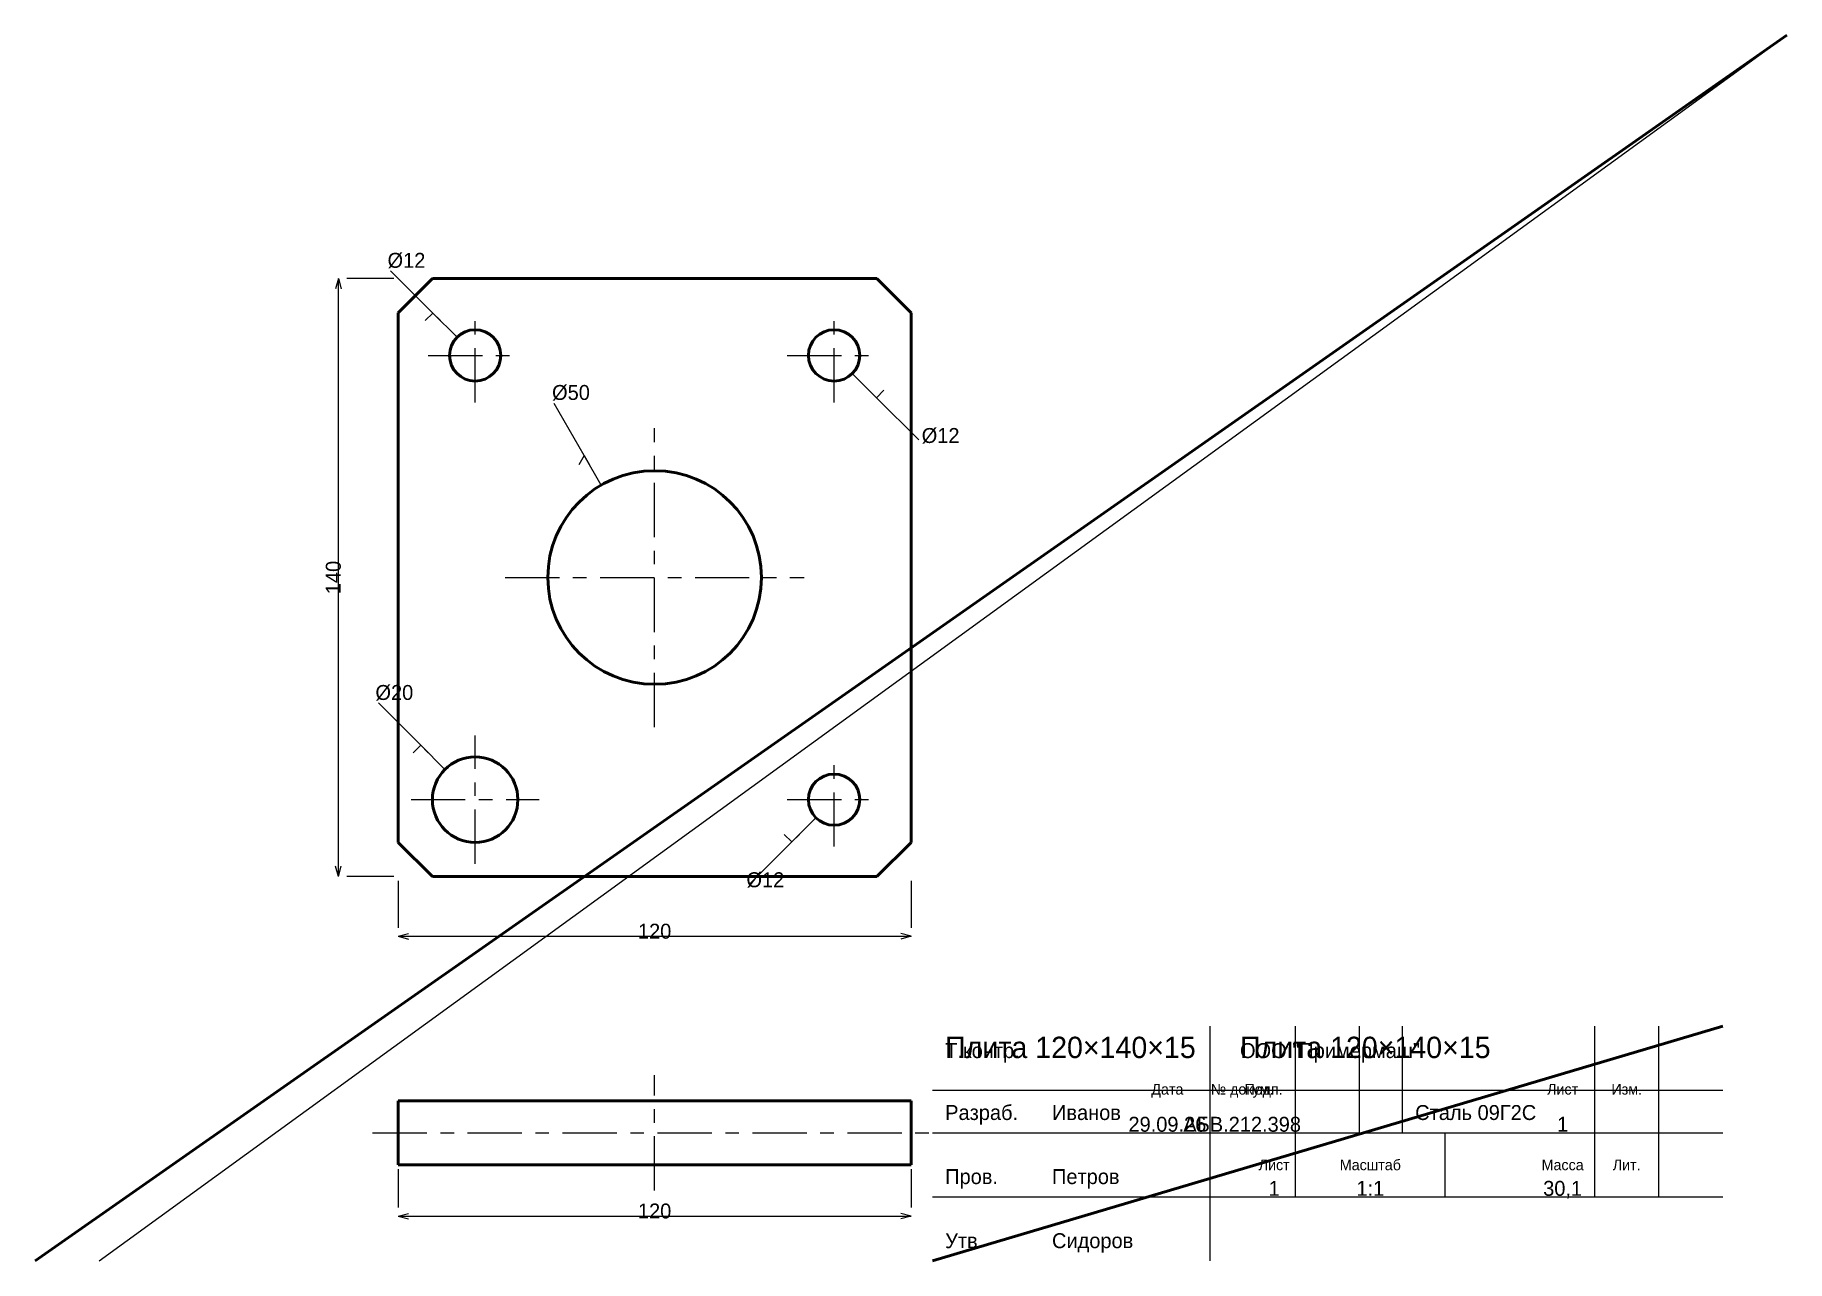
# Model space of a CAD drawing. Header units: millimetres. Extents: x 5 to 415, y 5 to 292.
import ezdxf
from ezdxf.enums import TextEntityAlignment as Align

# ---------------------------------------------------------------- set-up
doc = ezdxf.new("R2010")
doc.units = ezdxf.units.MM
doc.linetypes.add('CENTER', pattern=[22.225, 12.7, -3.175, 3.175, -3.175])
doc.linetypes.add('DASHED', pattern=[9, 6, -3])
for name, color, linetype, lineweight in [('AXIS', 7, 'CENTER', 25), ('DIMS', 7, 'CONTINUOUS', 25), ('MAIN', 7, 'CONTINUOUS', 50), ('TEXT', 7, 'CONTINUOUS', 25), ('THIN', 7, 'CONTINUOUS', 25)]:
    doc.layers.add(name, color=color, linetype=linetype, lineweight=lineweight)

msp = doc.modelspace()

# ---------------------------------------------------------------- linework, layer by layer
at = {"layer": 'AXIS', "linetype": 'CENTER', "lineweight": 25}
for p, q in [((108, 206), (108, 228)), ((192, 206), (192, 228)), ((97, 217), (119, 217)), ((181, 217), (203, 217)), ((150, 130), (150, 200)), ((115, 165), (185, 165)), ((108, 98), (108, 128)), ((192, 102), (192, 124)), ((93, 113), (123, 113)), ((181, 113), (203, 113)), ((150, 21.5), (150, 48.5)), ((84, 35), (216, 35))]:
    msp.add_line(p, q, dxfattribs=at)
at = {"layer": 'DIMS', "linetype": 'CONTINUOUS', "lineweight": 25}
for p, q in [((76, 235), (75.353, 232.585)), ((76, 95), (76, 235)), ((76, 235), (76.647, 232.585)), ((89, 235), (78, 235)), ((98.101, 226.899), (88.201, 236.799)), ((98.101, 226.899), (96.333, 225.132)), ((103.757, 221.243), (98.101, 226.899)), ((98.101, 226.899), (99.868, 225.132)), ((196.243, 212.757), (201.899, 207.101)), ((133.5, 193.579), (126.5, 205.703)), ((201.899, 207.101), (200.132, 208.868)), ((201.899, 207.101), (203.667, 208.868)), ((201.899, 207.101), (211.799, 197.201)), ((133.5, 193.579), (132.25, 191.414)), ((137.5, 186.651), (133.5, 193.579)), ((133.5, 193.579), (134.75, 191.414)), ((95.272, 125.728), (85.373, 135.627)), ((95.272, 125.728), (93.504, 123.96)), ((100.929, 120.071), (95.272, 125.728)), ((95.272, 125.728), (97.04, 123.96)), ((187.757, 108.757), (182.101, 103.101)), ((182.101, 103.101), (172.201, 93.201)), ((182.101, 103.101), (180.333, 104.868)), ((182.101, 103.101), (183.868, 104.868)), ((76, 95), (75.353, 97.415)), ((76, 95), (76.647, 97.415)), ((89, 95), (78, 95)), ((90, 94), (90, 83)), ((210, 94), (210, 83)), ((90, 81), (92.415, 81.647)), ((90, 81), (210, 81)), ((90, 81), (92.415, 80.353)), ((210, 81), (207.585, 81.647)), ((210, 81), (207.585, 80.353)), ((90, 26.5), (90, 17.5)), ((210, 26.5), (210, 17.5)), ((90, 15.5), (92.415, 16.147)), ((90, 15.5), (210, 15.5)), ((90, 15.5), (92.415, 14.853)), ((210, 15.5), (207.585, 16.147)), ((210, 15.5), (207.585, 14.853))]:
    msp.add_line(p, q, dxfattribs=at)
at = {"layer": 'MAIN', "linetype": 'CONTINUOUS', "lineweight": 50}
for p, q in [((5, 5), (415, 292)), ((98, 235), (90, 227)), ((202, 235), (98, 235)), ((210, 227), (202, 235)), ((90, 227), (90, 103)), ((210, 103), (210, 227)), ((90, 103), (98, 95)), ((202, 95), (210, 103)), ((98, 95), (202, 95)), ((215, 5), (400, 60)), ((90, 42.5), (210, 42.5)), ((90, 27.5), (90, 42.5)), ((210, 27.5), (210, 42.5)), ((90, 27.5), (210, 27.5))]:
    msp.add_line(p, q, dxfattribs=at)
for centre, radius in [((108, 217), 6), ((192, 217), 6), ((150, 165), 25), ((108, 113), 10), ((192, 113), 6)]:
    msp.add_circle(centre, radius, dxfattribs=at)
at = {"layer": 'THIN', "linetype": 'CONTINUOUS', "lineweight": 25}
for p, q in [((20, 5), (415, 292)), ((280, 5), (280, 60)), ((300, 35), (300, 60)), ((315, 35), (315, 60)), ((325, 35), (325, 60)), ((370, 35), (370, 60)), ((385, 35), (385, 60)), ((215, 45), (400, 45)), ((215, 35), (400, 35)), ((300, 20), (300, 35)), ((335, 20), (335, 35)), ((370, 20), (370, 35)), ((385, 20), (385, 35)), ((215, 20), (400, 20))]:
    msp.add_line(p, q, dxfattribs=at)
at = {"layer": 'THIN', "linetype": 'DASHED', "lineweight": 25}
for p, q in [((90, 42.5), (102, 42.5)), ((198, 42.5), (210, 42.5)), ((90, 27.5), (102, 27.5)), ((198, 27.5), (210, 27.5))]:
    msp.add_line(p, q, dxfattribs=at)

# ---------------------------------------------------------------- texts
at = {"layer": 'DIMS', "linetype": 'CONTINUOUS', "lineweight": 25}
for s, p in [('%%c12', (87.494, 237.506)), ('%%c50', (126, 206.569)), ('%%c12', (212.506, 196.494)), ('%%c20', (84.665, 136.335)), ('%%c12', (171.494, 92.494))]:
    msp.add_text(s, height=3.5, dxfattribs=at).set_placement(p)
msp.add_text('140', height=3.5, rotation=90, dxfattribs=at).set_placement((74.8, 165), align=Align.MIDDLE_CENTER)
for p in [(150, 82.2), (150, 16.7)]:
    msp.add_text('120', height=3.5, dxfattribs=at).set_placement(p, align=Align.MIDDLE_CENTER)
at = {"layer": 'TEXT', "linetype": 'CONTINUOUS', "lineweight": 25}
for s, height, p in [('Плита 120×140×15', 5, (218, 52.5)), ('Плита 120×140×15', 5, (287, 52.5)), ('Т.контр.', 3.5, (218, 52.5)), ('ООО "Примермаш"', 3.5, (287, 52.5)), ('Разраб.', 3.5, (218, 38)), ('Иванов', 3.5, (243, 38)), ('Сталь 09Г2С', 3.5, (328, 38)), ('Пров.', 3.5, (218, 23)), ('Петров', 3.5, (243, 23)), ('Утв.', 3.5, (218, 8)), ('Сидоров', 3.5, (243, 8))]:
    msp.add_text(s, height=height, dxfattribs=at).set_placement(p)
for s, height, p in [('Дата', 2.5, (270, 45.2)), ('№ докум.', 2.5, (287.5, 45.2)), ('Подп.', 2.5, (292.5, 45.2)), ('Лист', 2.5, (362.5, 45.2)), ('Изм.', 2.5, (377.5, 45.2)), ('29.09.26', 3.5, (270, 37)), ('АБВ.212.398', 3.5, (287.5, 37)), ('1', 3.5, (362.5, 37)), ('Лист', 2.5, (295, 27.5)), ('Масштаб', 2.5, (317.5, 27.5)), ('Масса', 2.5, (362.5, 27.5)), ('Лит.', 2.5, (377.5, 27.5)), ('1', 3.5, (295, 22)), ('1:1', 3.5, (317.5, 22)), ('30,1', 3.5, (362.5, 22))]:
    msp.add_text(s, height=height, dxfattribs=at).set_placement(p, align=Align.MIDDLE_CENTER)

doc.saveas('drawing.dxf')
